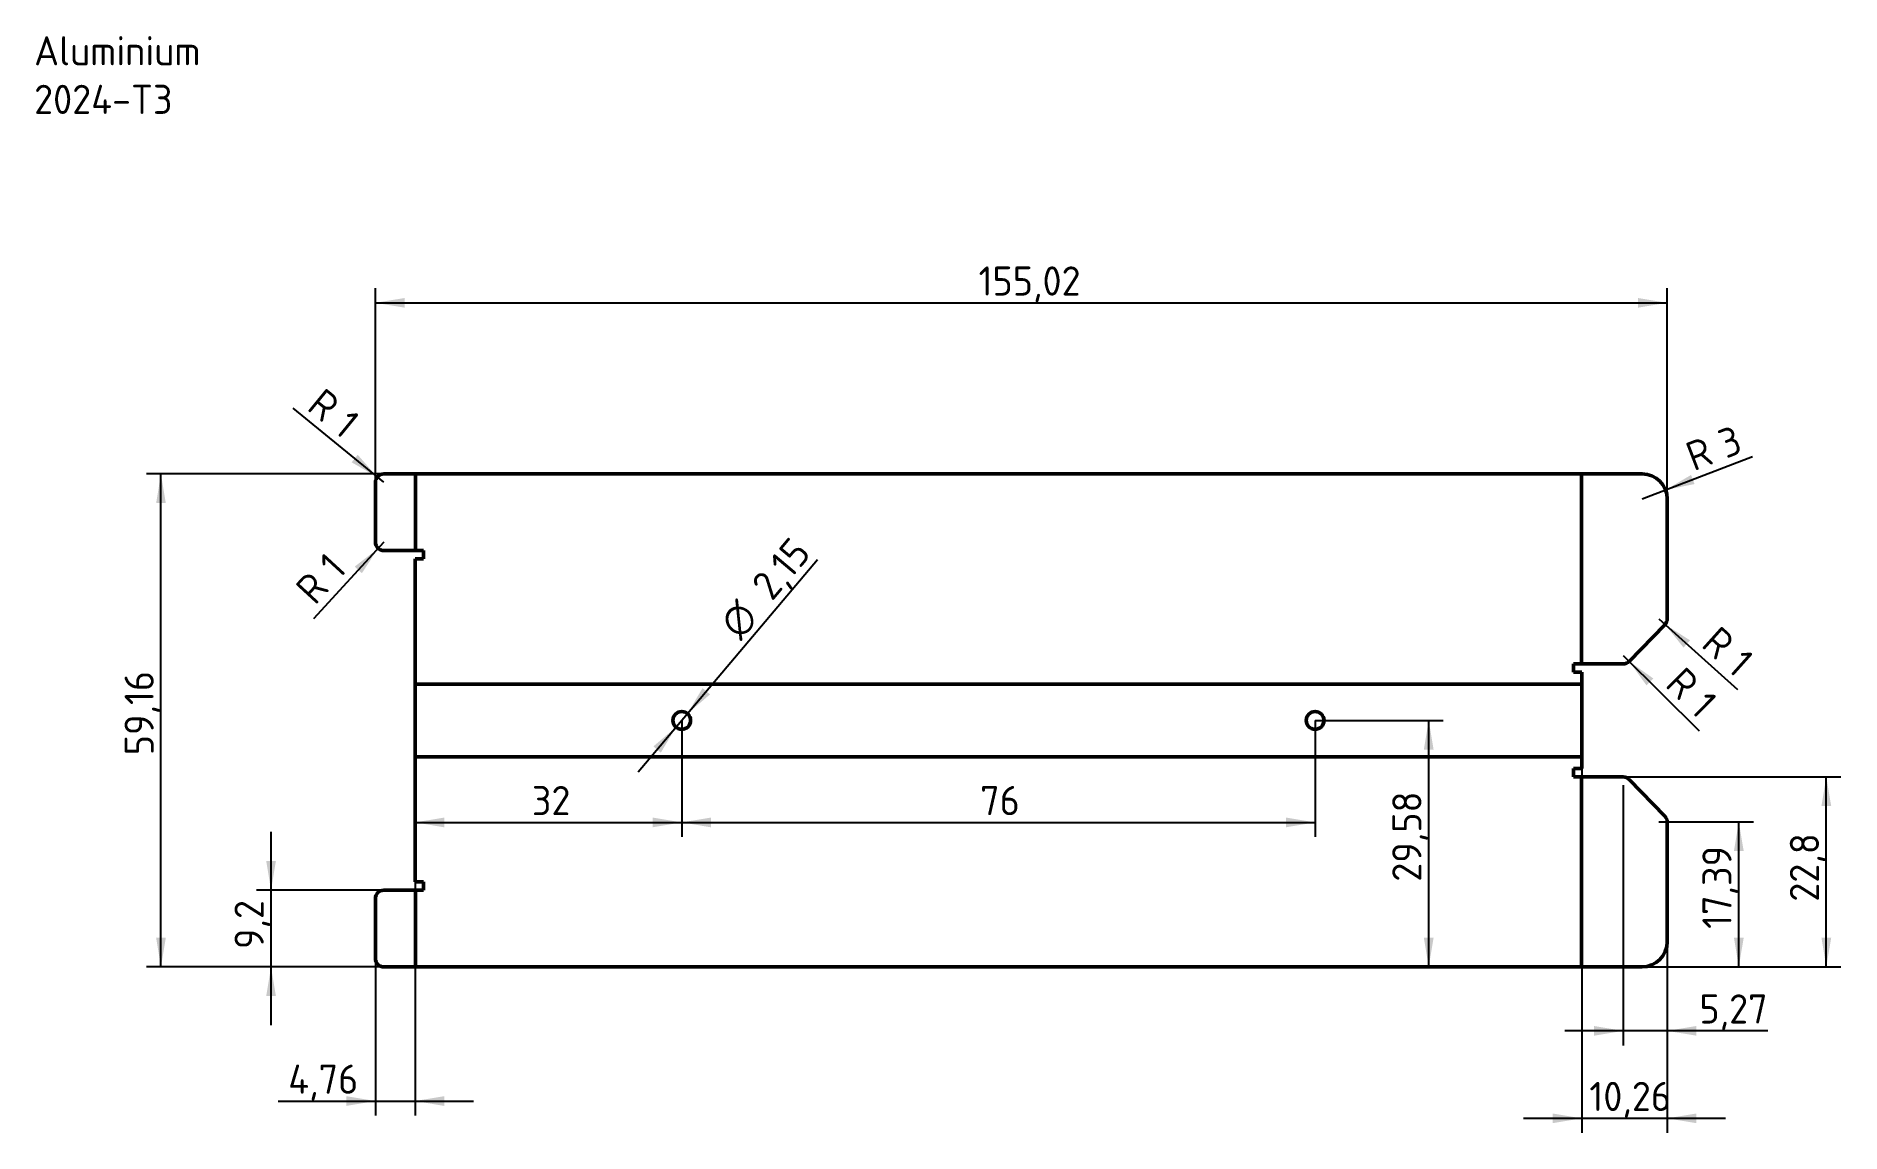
# Model space of a CAD drawing. Header units: millimetres. Extents: x 27 to 244, y 54 to 185.
import ezdxf
from ezdxf.enums import TextEntityAlignment as Align

# ---------------------------------------------------------------- set-up
doc = ezdxf.new("R2010")
doc.units = ezdxf.units.MM
doc.layers.add('RESTRAINERRAIL', color=7, linetype='Continuous')
doc.layers.add('Standard', color=7, linetype='Continuous')
doc.styles.add('SEACAD_Solid_Edge_ISO', font='seiso.ttf')
doc.styles.add('SEACAD_Solid_Edge_ISO1_Symbols', font='semeci1.ttf')
doc.dimstyles.new('ISO_(mm)', dxfattribs={"dimtxt": 3.5, "dimasz": 3.5, "dimexe": 1.75, "dimexo": 0, "dimgap": 0.875, "dimtad": 1, "dimtxsty": 'SEACAD_Solid_Edge_ISO', "dimblk1": '_SE_FILLED', "dimblk2": '_SE_FILLED', "dimsah": 1, "dimcen": 1.75, "dimadec": 0, "dimazin": 0, "dimtfac": 0.5, "dimtmove": 0, "dimatfit": 3, "dimfxl": 1, "dimarcsym": 0})

# ---------------------------------------------------------------- blocks, each defined once
blk = doc.blocks.new('SE')
at = {"layer": 'RESTRAINERRAIL', "color": 7, "linetype": 'Continuous', "lineweight": 50}
for p, q in [((72.04, 132.79), (69.19, 132.79)), ((72.04, 132.79), (73.95, 132.79)), ((72.99, 123.59), (72.99, 132.79)), ((73.95, 132.79), (211.95, 132.79)), ((213.85, 132.79), (211.95, 132.79)), ((212.9, 132.79), (212.9, 109.99)), ((213.85, 132.79), (220.2, 132.79)), ((68.19, 131.79), (68.19, 124.59)), ((223.2, 129.79), (223.2, 115.4)), ((69.19, 123.59), (72.04, 123.59)), ((73.95, 123.59), (72.04, 123.59)), ((73.95, 123.59), (73.95, 122.59)), ((73.95, 122.59), (72.95, 122.59)), ((72.95, 108.1), (72.95, 122.59)), ((222.92, 114.7), (218.65, 110.29)), ((211.95, 109.99), (211.95, 108.99)), ((211.95, 109.99), (213.85, 109.99)), ((211.95, 108.99), (212.95, 108.99)), ((212.95, 108.99), (212.95, 108.1)), ((217.93, 109.99), (213.85, 109.99)), ((72.95, 108.1), (72.95, 107.04)), ((212.95, 107.57), (72.95, 107.57)), ((72.95, 107.04), (72.95, 99.38)), ((212.95, 107.04), (212.95, 108.1)), ((212.95, 99.38), (212.95, 107.04)), ((72.95, 99.38), (72.95, 98.32)), ((72.95, 98.85), (212.95, 98.85)), ((72.95, 83.83), (72.95, 98.32)), ((212.95, 98.32), (212.95, 99.38)), ((212.95, 98.32), (212.95, 97.43)), ((211.95, 97.43), (212.95, 97.43)), ((211.95, 96.43), (211.95, 97.43)), ((211.95, 96.43), (213.85, 96.43)), ((212.9, 96.43), (212.9, 73.63)), ((217.93, 96.43), (213.85, 96.43)), ((222.92, 91.72), (218.65, 96.13)), ((223.2, 76.63), (223.2, 91.03)), ((69.19, 82.83), (72.04, 82.83)), ((73.95, 82.83), (72.04, 82.83)), ((73.95, 83.83), (72.95, 83.83)), ((72.99, 73.63), (72.99, 82.83)), ((73.95, 82.83), (73.95, 83.83)), ((68.19, 74.63), (68.19, 81.83)), ((72.04, 73.63), (69.19, 73.63)), ((72.04, 73.63), (73.95, 73.63)), ((211.95, 73.63), (73.95, 73.63)), ((213.85, 73.63), (211.95, 73.63)), ((213.85, 73.63), (220.2, 73.63))]:
    blk.add_line(p, q, dxfattribs=at)
for centre in [(104.95, 103.21), (180.95, 103.21)]:
    blk.add_circle(centre, 1.07, dxfattribs=at)
for centre, radius, start, end in [((69.19, 131.79), 1, 90, 180), ((220.2, 129.79), 3, 0, 90), ((69.19, 124.59), 1, 180, 270), ((222.2, 115.4), 1, 315.8725, 360), ((217.93, 110.99), 1, 270, 315.8725), ((217.93, 95.43), 1, 44.1275, 90), ((222.2, 91.03), 1, 0, 44.1275), ((69.19, 81.83), 1, 90, 180), ((220.2, 76.63), 3, 270, 0), ((69.19, 74.63), 1, 180, 270)]:
    blk.add_arc(centre, radius, start, end, dxfattribs=at)
blk = doc.blocks.new('DMBLK84')
at = {"layer": 'Standard', "linetype": 'Continuous', "lineweight": 25}
for points in [[(64.69, 56.94), (68.19, 57.53), (64.69, 58.11)], [(76.45, 56.94), (76.45, 58.11), (72.95, 57.53)]]:
    blk.add_hatch(color=7, dxfattribs=at).paths.add_polyline_path(points)
at = {"layer": 'Standard', "color": 7, "linetype": 'Continuous', "lineweight": 25}
for p, q in [((72.95, 83.83), (72.95, 55.78)), ((68.19, 74.63), (68.19, 55.78)), ((56.51, 57.53), (79.95, 57.53))]:
    blk.add_line(p, q, dxfattribs=at)
at = {"layer": 'Standard', "color": 7, "linetype": 'Continuous', "lineweight": 25, "style": 'SEACAD_Solid_Edge_ISO'}
blk.add_text('4,76', height=3.5, dxfattribs=at).set_placement((57.73, 61.9), align=Align.TOP_LEFT)
blk = doc.blocks.new('_SE_FILLED')
at = {"color": 0}
blk.add_line((0, 0), (-1, 0), dxfattribs=at)
blk.add_solid([(0, 0), (-1, -0.1665), (-1, 0.1665), (0, 0)], dxfattribs=at)
blk = doc.blocks.new('DMBLK85')
at = {"layer": 'Standard', "linetype": 'Continuous', "lineweight": 25}
for points in [[(209.45, 54.87), (212.95, 55.45), (209.45, 56.03)], [(226.7, 54.87), (226.7, 56.03), (223.2, 55.45)]]:
    blk.add_hatch(color=7, dxfattribs=at).paths.add_polyline_path(points)
at = {"layer": 'Standard', "color": 7, "linetype": 'Continuous', "lineweight": 25}
for p, q in [((212.95, 99.38), (212.95, 53.7)), ((223.2, 76.63), (223.2, 53.7)), ((230.2, 55.45), (205.95, 55.45))]:
    blk.add_line(p, q, dxfattribs=at)
at = {"layer": 'Standard', "color": 7, "linetype": 'Continuous', "lineweight": 25, "style": 'SEACAD_Solid_Edge_ISO'}
blk.add_text('10,26', height=3.5, dxfattribs=at).set_placement((213.86, 59.83), align=Align.TOP_LEFT)
blk = doc.blocks.new('DMBLK86')
at = {"layer": 'Standard', "linetype": 'Continuous', "lineweight": 25}
for points in [[(71.69, 153.91), (68.19, 153.33), (71.69, 152.75)], [(219.7, 153.91), (219.7, 152.75), (223.2, 153.33)]]:
    blk.add_hatch(color=7, dxfattribs=at).paths.add_polyline_path(points)
at = {"layer": 'Standard', "color": 7, "linetype": 'Continuous', "lineweight": 25}
for p, q in [((68.19, 131.79), (68.19, 155.08)), ((223.2, 129.79), (223.2, 155.08)), ((68.19, 153.33), (223.2, 153.33))]:
    blk.add_line(p, q, dxfattribs=at)
at = {"layer": 'Standard', "color": 7, "linetype": 'Continuous', "lineweight": 25, "style": 'SEACAD_Solid_Edge_ISO'}
blk.add_text('155,02', height=3.5, dxfattribs=at).set_placement((140.57, 157.7), align=Align.TOP_LEFT)
blk = doc.blocks.new('DMBLK87')
at = {"layer": 'Standard', "linetype": 'Continuous', "lineweight": 25}
for points in [[(41.88, 129.29), (43.04, 129.29), (42.46, 132.79)], [(41.88, 77.13), (42.46, 73.63), (43.04, 77.13)]]:
    blk.add_hatch(color=7, dxfattribs=at).paths.add_polyline_path(points)
at = {"layer": 'Standard', "color": 7, "linetype": 'Continuous', "lineweight": 25}
for p, q in [((73.95, 132.79), (40.71, 132.79)), ((42.46, 73.63), (42.46, 132.79)), ((73.95, 73.63), (40.71, 73.63))]:
    blk.add_line(p, q, dxfattribs=at)
at = {"layer": 'Standard', "color": 7, "linetype": 'Continuous', "lineweight": 25, "style": 'SEACAD_Solid_Edge_ISO'}
blk.add_text('59,16', height=3.5, rotation=90, dxfattribs=at).set_placement((38.09, 99.03), align=Align.TOP_LEFT)
blk = doc.blocks.new('DMBLK88')
at = {"layer": 'Standard', "linetype": 'Continuous', "lineweight": 25}
for points in [[(55.09, 86.33), (55.67, 82.83), (56.25, 86.33)], [(55.09, 70.13), (56.25, 70.13), (55.67, 73.63)]]:
    blk.add_hatch(color=7, dxfattribs=at).paths.add_polyline_path(points)
at = {"layer": 'Standard', "color": 7, "linetype": 'Continuous', "lineweight": 25}
for p, q in [((55.67, 66.63), (55.67, 89.83)), ((70.61, 82.83), (53.92, 82.83)), ((73.95, 73.63), (53.92, 73.63))]:
    blk.add_line(p, q, dxfattribs=at)
at = {"layer": 'Standard', "color": 7, "linetype": 'Continuous', "lineweight": 25, "style": 'SEACAD_Solid_Edge_ISO'}
blk.add_text('9,2', height=3.5, rotation=90, dxfattribs=at).set_placement((51.29, 75.77), align=Align.TOP_LEFT)
blk = doc.blocks.new('DMBLK89')
at = {"layer": 'Standard', "linetype": 'Continuous', "lineweight": 25}
for points in [[(242.88, 92.93), (242.29, 96.43), (241.71, 92.93)], [(242.88, 77.13), (241.71, 77.13), (242.29, 73.63)]]:
    blk.add_hatch(color=7, dxfattribs=at).paths.add_polyline_path(points)
at = {"layer": 'Standard', "color": 7, "linetype": 'Continuous', "lineweight": 25}
for p, q in [((215.89, 96.43), (244.04, 96.43)), ((242.29, 73.63), (242.29, 96.43)), ((220.2, 73.63), (244.04, 73.63))]:
    blk.add_line(p, q, dxfattribs=at)
at = {"layer": 'Standard', "color": 7, "linetype": 'Continuous', "lineweight": 25, "style": 'SEACAD_Solid_Edge_ISO'}
blk.add_text('22,8', height=3.5, rotation=90, dxfattribs=at).set_placement((237.92, 81.45), align=Align.TOP_LEFT)
blk = doc.blocks.new('DMBLK90')
at = {"layer": 'Standard', "linetype": 'Continuous', "lineweight": 25}
for points in [[(232.38, 87.53), (231.79, 91.03), (231.21, 87.53)], [(232.38, 77.13), (231.21, 77.13), (231.79, 73.63)]]:
    blk.add_hatch(color=7, dxfattribs=at).paths.add_polyline_path(points)
at = {"layer": 'Standard', "color": 7, "linetype": 'Continuous', "lineweight": 25}
for p, q in [((222.2, 91.03), (233.54, 91.03)), ((231.79, 73.63), (231.79, 91.03)), ((220.2, 73.63), (233.54, 73.63))]:
    blk.add_line(p, q, dxfattribs=at)
at = {"layer": 'Standard', "color": 7, "linetype": 'Continuous', "lineweight": 25, "style": 'SEACAD_Solid_Edge_ISO'}
blk.add_text('17,39', height=3.5, rotation=90, dxfattribs=at).set_placement((227.42, 78.19), align=Align.TOP_LEFT)
blk = doc.blocks.new('DMBLK91')
at = {"layer": 'Standard', "linetype": 'Continuous', "lineweight": 25}
for points in [[(214.43, 65.37), (217.93, 65.95), (214.43, 66.53)], [(226.7, 65.37), (226.7, 66.53), (223.2, 65.95)]]:
    blk.add_hatch(color=7, dxfattribs=at).paths.add_polyline_path(points)
at = {"layer": 'Standard', "color": 7, "linetype": 'Continuous', "lineweight": 25}
for p, q in [((217.93, 95.43), (217.93, 64.2)), ((223.2, 76.63), (223.2, 64.2)), ((235.29, 65.95), (210.93, 65.95))]:
    blk.add_line(p, q, dxfattribs=at)
at = {"layer": 'Standard', "color": 7, "linetype": 'Continuous', "lineweight": 25, "style": 'SEACAD_Solid_Edge_ISO'}
blk.add_text('5,27', height=3.5, dxfattribs=at).set_placement((227.06, 70.33), align=Align.TOP_LEFT)
blk = doc.blocks.new('DMBLK92')
at = {"layer": 'Standard', "linetype": 'Continuous', "lineweight": 25}
blk.add_hatch(color=7, dxfattribs=at).paths.add_polyline_path([(221.54, 108.24), (218.64, 110.29), (220.72, 107.41)])
at = {"layer": 'Standard', "color": 7, "linetype": 'Continuous', "lineweight": 25}
blk.add_line((217.93, 110.99), (227.05, 101.95), dxfattribs=at)
at = {"layer": 'Standard', "color": 7, "linetype": 'Continuous', "lineweight": 25, "style": 'SEACAD_Solid_Edge_ISO'}
for s, p in [('R', (225.28, 109.86)), ('1', (228.24, 106.93))]:
    blk.add_text(s, height=3.5, rotation=315.2531, dxfattribs=at).set_placement(p, align=Align.TOP_LEFT)
blk = doc.blocks.new('DMBLK93')
at = {"layer": 'Standard', "linetype": 'Continuous', "lineweight": 25}
blk.add_hatch(color=7, dxfattribs=at).paths.add_polyline_path([(225.94, 112.82), (222.95, 114.73), (225.16, 111.95)])
at = {"layer": 'Standard', "color": 7, "linetype": 'Continuous', "lineweight": 25}
blk.add_line((222.2, 115.4), (231.62, 106.93), dxfattribs=at)
at = {"layer": 'Standard', "color": 7, "linetype": 'Continuous', "lineweight": 25, "style": 'SEACAD_Solid_Edge_ISO'}
for s, p in [('R', (229.47, 114.75)), ('1', (232.57, 111.96))]:
    blk.add_text(s, height=3.5, rotation=318.0685, dxfattribs=at).set_placement(p, align=Align.TOP_LEFT)
blk = doc.blocks.new('DMBLK94')
at = {"layer": 'Standard', "linetype": 'Continuous', "lineweight": 25}
blk.add_hatch(color=7, dxfattribs=at).paths.add_polyline_path([(226.06, 132.67), (223, 130.87), (226.48, 131.58)])
at = {"layer": 'Standard', "color": 7, "linetype": 'Continuous', "lineweight": 25}
blk.add_line((220.2, 129.79), (233.42, 134.87), dxfattribs=at)
at = {"layer": 'Standard', "color": 7, "linetype": 'Continuous', "lineweight": 25, "style": 'SEACAD_Solid_Edge_ISO'}
for s, p in [('R', (225.11, 136.36)), ('3', (229, 137.86))]:
    blk.add_text(s, height=3.5, rotation=21.0361, dxfattribs=at).set_placement(p, align=Align.TOP_LEFT)
blk = doc.blocks.new('DMBLK95')
at = {"layer": 'Standard', "linetype": 'Continuous', "lineweight": 25}
blk.add_hatch(color=7, dxfattribs=at).paths.add_polyline_path([(66.57, 120.88), (68.51, 123.85), (65.71, 121.67)])
at = {"layer": 'Standard', "color": 7, "linetype": 'Continuous', "lineweight": 25}
blk.add_line((69.19, 124.59), (60.75, 115.42), dxfattribs=at)
at = {"layer": 'Standard', "color": 7, "linetype": 'Continuous', "lineweight": 25, "style": 'SEACAD_Solid_Edge_ISO'}
for s, p in [('1', (61.19, 122.35)), ('R', (58.36, 119.29))]:
    blk.add_text(s, height=3.5, rotation=47.3821, dxfattribs=at).set_placement(p, align=Align.TOP_LEFT)
blk = doc.blocks.new('DMBLK96')
at = {"layer": 'Standard', "linetype": 'Continuous', "lineweight": 25}
blk.add_hatch(color=7, dxfattribs=at).paths.add_polyline_path([(65.34, 134.19), (68.41, 132.42), (66.07, 135.09)])
at = {"layer": 'Standard', "color": 7, "linetype": 'Continuous', "lineweight": 25}
blk.add_line((69.19, 131.79), (58.31, 140.68), dxfattribs=at)
at = {"layer": 'Standard', "color": 7, "linetype": 'Continuous', "lineweight": 25, "style": 'SEACAD_Solid_Edge_ISO'}
for s, p in [('R', (62.03, 143.29)), ('1', (65.26, 140.65))]:
    blk.add_text(s, height=3.5, rotation=320.7412, dxfattribs=at).set_placement(p, align=Align.TOP_LEFT)
blk = doc.blocks.new('DMBLK97')
at = {"layer": 'Standard', "linetype": 'Continuous', "lineweight": 25}
for points in [[(76.45, 90.38), (76.45, 91.55), (72.95, 90.97)], [(101.45, 90.38), (104.95, 90.97), (101.45, 91.55)]]:
    blk.add_hatch(color=7, dxfattribs=at).paths.add_polyline_path(points)
at = {"layer": 'Standard', "color": 7, "linetype": 'Continuous', "lineweight": 25}
for p, q in [((104.95, 103.21), (104.95, 89.22)), ((72.95, 90.97), (104.95, 90.97))]:
    blk.add_line(p, q, dxfattribs=at)
at = {"layer": 'Standard', "color": 7, "linetype": 'Continuous', "lineweight": 25, "style": 'SEACAD_Solid_Edge_ISO'}
blk.add_text('32', height=3.5, dxfattribs=at).set_placement((86.96, 95.34), align=Align.TOP_LEFT)
blk = doc.blocks.new('DMBLK98')
at = {"layer": 'Standard', "linetype": 'Continuous', "lineweight": 25}
for points in [[(108.45, 90.38), (108.45, 91.55), (104.95, 90.97)], [(177.45, 90.38), (180.95, 90.97), (177.45, 91.55)]]:
    blk.add_hatch(color=7, dxfattribs=at).paths.add_polyline_path(points)
at = {"layer": 'Standard', "color": 7, "linetype": 'Continuous', "lineweight": 25}
for p, q in [((104.95, 103.21), (104.95, 89.22)), ((180.95, 103.21), (180.95, 89.22)), ((104.95, 90.97), (180.95, 90.97))]:
    blk.add_line(p, q, dxfattribs=at)
at = {"layer": 'Standard', "color": 7, "linetype": 'Continuous', "lineweight": 25, "style": 'SEACAD_Solid_Edge_ISO'}
blk.add_text('76', height=3.5, dxfattribs=at).set_placement((140.76, 95.34), align=Align.TOP_LEFT)
blk = doc.blocks.new('DMBLK99')
at = {"layer": 'Standard', "linetype": 'Continuous', "lineweight": 25}
for points in [[(194, 99.71), (195.17, 99.71), (194.58, 103.21)], [(194, 77.13), (194.58, 73.63), (195.17, 77.13)]]:
    blk.add_hatch(color=7, dxfattribs=at).paths.add_polyline_path(points)
at = {"layer": 'Standard', "color": 7, "linetype": 'Continuous', "lineweight": 25}
for p, q in [((180.95, 103.21), (196.33, 103.21)), ((194.58, 73.63), (194.58, 103.21))]:
    blk.add_line(p, q, dxfattribs=at)
at = {"layer": 'Standard', "color": 7, "linetype": 'Continuous', "lineweight": 25, "style": 'SEACAD_Solid_Edge_ISO'}
blk.add_text('29,58', height=3.5, rotation=90, dxfattribs=at).set_placement((190.21, 83.85), align=Align.TOP_LEFT)
blk = doc.blocks.new('DMBLK100')
at = {"layer": 'Standard', "linetype": 'Continuous', "lineweight": 25}
for points in [[(107.45, 107.09), (105.64, 104.03), (108.34, 106.33)], [(101.55, 100.09), (102.44, 99.34), (104.25, 102.39)]]:
    blk.add_hatch(color=7, dxfattribs=at).paths.add_polyline_path(points)
at = {"layer": 'Standard', "color": 7, "linetype": 'Continuous', "lineweight": 25}
for p, q in [((105.64, 104.03), (121.23, 122.54)), ((99.74, 97.04), (105.64, 104.03))]:
    blk.add_line(p, q, dxfattribs=at)
for s, style, p in [('2,15', 'SEACAD_Solid_Edge_ISO', (113.1, 119.68)), ('O', 'SEACAD_Solid_Edge_ISO1_Symbols', (109.24, 115.09))]:
    blk.add_text(s, height=3.5, rotation=49.8801, dxfattribs=dict(at, style=style)).set_placement(p, align=Align.TOP_LEFT)

msp = doc.modelspace()

# ---------------------------------------------------------------- block references
at = {"layer": 'Standard'}
msp.add_blockref('SE', (0, 0), dxfattribs=at)

# ---------------------------------------------------------------- texts
at = {"layer": 'Standard', "insert": (27.237, 185.334), "char_height": 3.5, "width": 34.73751, "attachment_point": 1}
msp.add_mtext('{\\fSolid Edge ISO|b0||i0||c0|p34;\\C7;\\H3.5;\\W1.;Aluminium 2024-T3}', dxfattribs=at)

# ---------------------------------------------------------------- dimensions: what is measured, and where the dimension line sits
at = {"layer": 'Standard', "color": 7, "linetype": 'Continuous', "lineweight": 25}
for base, p1, p2, picture, middle in [((223.204, 153.3296), (68.1885, 124.5897), (223.204, 129.7897), 'DMBLK86', (145.6962, 153.3296)), ((104.946, 90.966), (72.946, 98.317), (104.946, 103.211), 'DMBLK97', (88.946, 90.966)), ((212.946, 55.451), (223.204, 76.632), (212.946, 99.377), 'DMBLK85', (218.075, 55.451)), ((217.931, 65.951), (223.204, 76.632), (217.931, 95.432), 'DMBLK91', (225.839, 65.951)), ((72.946, 57.525), (68.189, 74.632), (72.946, 83.832), 'DMBLK84', (66.035, 57.525))]:
    dim = msp.add_linear_dim(base=base, p1=p1, p2=p2, text='\\A1;<>', dimstyle='ISO_(mm)', dxfattribs=at)
    dim.commit()
    dim.dimension.update_dxf_attribs({"geometry": picture, "text_midpoint": middle, "dimtype": 160})
for center, mpoint, picture, middle in [((69.189, 131.79), (68.414, 132.423), 'DMBLK96', (64.544, 135.586)), ((220.204, 129.79), (223.004, 130.867), 'DMBLK94', (225.537, 131.841)), ((69.189, 124.59), (68.511, 123.854), 'DMBLK95', (66.205, 121.347)), ((222.204, 115.395), (222.948, 114.727), 'DMBLK93', (225.636, 112.313)), ((217.931, 110.99), (218.641, 110.286), 'DMBLK92', (221.335, 107.616))]:
    dim = msp.add_radius_dim(center=center, mpoint=mpoint, text='\\A1;<>', dimstyle='ISO_(mm)', override={"dimtolj": 1}, dxfattribs=at)
    dim.commit()
    dim.dimension.update_dxf_attribs({"geometry": picture, "text_midpoint": middle, "dimtype": 164})
for base, p1, p2, angle, picture, middle, dimtype in [((42.461, 73.632), (211.946, 73.632), (211.946, 132.79), 90, 'DMBLK87', (42.461, 103.211), 161), ((104.946, 90.966), (104.946, 103.211), (180.946, 103.211), 0, 'DMBLK98', (142.946, 90.966), 161), ((194.583, 103.211), (211.946, 73.632), (180.946, 103.211), 90, 'DMBLK99', (194.583, 88.422), 160), ((242.293, 96.432), (220.204, 73.632), (215.892, 96.432), 90, 'DMBLK89', (242.293, 85.032), 160), ((231.7931, 91.027), (220.204, 73.6323), (222.204, 91.027), 90, 'DMBLK90', (231.7931, 82.3296), 160), ((55.669, 82.832), (73.946, 73.632), (70.614, 82.832), 90, 'DMBLK88', (55.669, 78.232), 160)]:
    dim = msp.add_linear_dim(base=base, p1=p1, p2=p2, angle=angle, text='\\A1;<>', dimstyle='ISO_(mm)', dxfattribs=at)
    dim.commit()
    dim.dimension.update_dxf_attribs({"geometry": picture, "text_midpoint": middle, "dimtype": dimtype})
dim = msp.add_diameter_dim_2p(p1=(104.254, 102.389), p2=(105.639, 104.033), text='\\A1;<>', dimstyle='ISO_(mm)', override={"dimtmove": 1, "dimtolj": 1}, dxfattribs=at)
dim.commit()
dim.dimension.update_dxf_attribs({"geometry": 'DMBLK100', "text_midpoint": (111.791, 111.334), "dimtype": 163})

doc.saveas('drawing.dxf')
